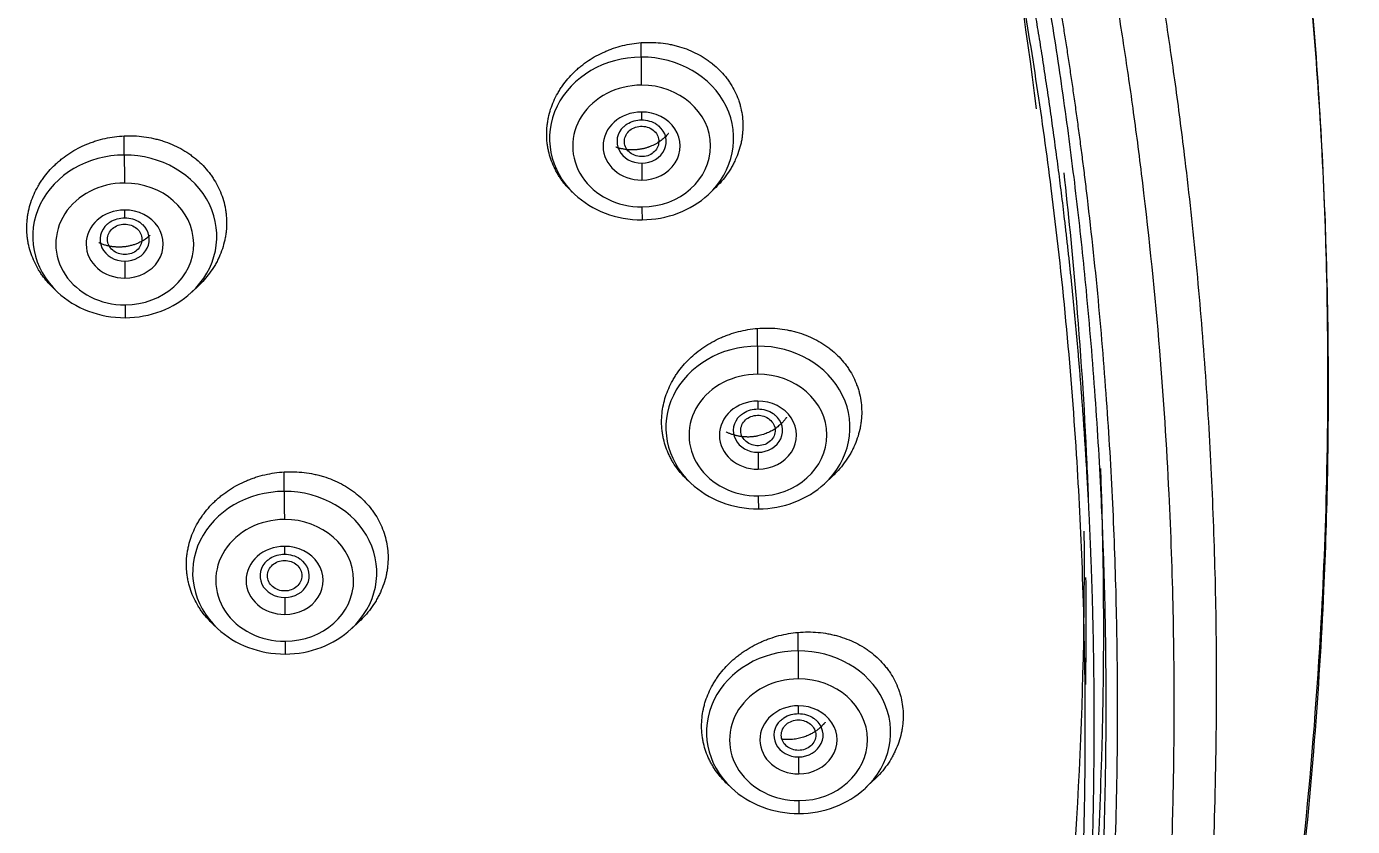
# Model space of a CAD drawing. Header units: millimetres. Extents: x 11618 to 13994, y -5897 to -2537.
# Drawn here: x 12395.49 to 12422.42, y -3985.97 to -3969.73 of the extents above; entities that cross this region are included whole.
import ezdxf

# ---------------------------------------------------------------- set-up
doc = ezdxf.new("R2010")
doc.units = ezdxf.units.MM
doc.layers.add('DIM', color=3, linetype='Continuous', lineweight=13)
doc.styles.get("Standard").update_dxf_attribs({"font": 'arial.ttf'})
doc.dimstyles.get("Standard").update_dxf_attribs({"dimtxt": 0.18, "dimasz": 0.18, "dimexe": 0.18, "dimexo": 0.0625, "dimgap": 0.09, "dimtad": 0, "dimtih": 1, "dimtoh": 1, "dimdec": 1, "dimdsep": 46, "dimtxsty": 'Standard', "dimcen": 0.09, "dimadec": 0, "dimazin": 0, "dimtfac": 1, "dimtdec": 1, "dimtofl": 0, "dimtmove": 0, "dimatfit": 3, "dimfxl": 1, "dimtolj": 1, "dimtzin": 0, "dimarcsym": 0})

# ---------------------------------------------------------------- blocks, each defined once
blk = doc.blocks.new('*D7')
at = {"layer": 'Defpoints', "color": 0, "transparency": 16777216}
for p in [(12331.318, -3489.71), (12736.437, -5533.88), (12816.946, -5533.88)]:
    blk.add_point(p, dxfattribs=at)
at = {"layer": 'DIM', "color": 0, "lineweight": -2, "transparency": 16777216}
for p, q in [((12331.381, -3489.71), (12817.126, -3489.71)), ((12816.946, -3507.71), (12816.946, -4494.996)), ((12816.946, -5515.88), (12816.946, -4528.595)), ((12736.499, -5533.88), (12817.126, -5533.88))]:
    blk.add_line(p, q, dxfattribs=at)
at = {"layer": 'DIM', "color": 0, "transparency": 16777216}
for points in [[(12813.946, -3507.71), (12819.946, -3507.71), (12816.946, -3489.71)], [(12813.946, -5515.88), (12819.946, -5515.88), (12816.946, -5533.88)]]:
    blk.add_solid(points, dxfattribs=at)
at = {"layer": 'DIM', "color": 3, "transparency": 16777216, "insert": (12816.946, -4511.795), "char_height": 18, "attachment_point": 5}
blk.add_mtext('\\A1;(2280)', dxfattribs=at)

msp = doc.modelspace()

# ---------------------------------------------------------------- linework, layer by layer
at = {"linetype": 'Continuous', "lineweight": 13}
for p, q in [((12407.975, -3970.354), (12407.975, -3970.06)), ((12397.48, -3972.342), (12397.479, -3971.953)), ((12410.337, -3976.222), (12410.336, -3975.862)), ((12400.727, -3979.171), (12400.727, -3978.775)), ((12411.161, -3982.408), (12411.16, -3982.033))]:
    msp.add_line(p, q, dxfattribs=at)
at = {"linetype": 'Continuous', "lineweight": 18}
for p, q in [((12406.578, -3973.094), (12406.621, -3973.135)), ((12409.347, -3973.135), (12409.46, -3973.028)), ((12396.045, -3975.047), (12396.126, -3975.123)), ((12398.852, -3975.123), (12398.977, -3975.006)), ((12408.912, -3978.937), (12408.983, -3979.003)), ((12411.709, -3979.003), (12411.861, -3978.861)), ((12399.278, -3981.863), (12399.373, -3981.952)), ((12402.1, -3981.952), (12402.251, -3981.81)), ((12409.723, -3985.11), (12409.807, -3985.189)), ((12412.533, -3985.189), (12412.702, -3985.03))]:
    msp.add_line(p, q, dxfattribs=at)
at = {"linetype": 'Continuous', "lineweight": 13}
for centre, major_axis, ratio, start_param, end_param in [((12407.984, -3972.005), (-1.87, 0), 0.882948, 4.717224, 7.037094), ((12407.984, -3972.005), (-1.87, 0), 0.882948, 2.377964, 4.717224), ((12407.977, -3970.688), (0.002, -0.5), 0.00227, 3.979346, 5.201076), ((12407.984, -3972.159), (1.4, 0), 0.882948, 1.575631, 4.717224), ((12407.984, -3972.159), (1.4, 0), 0.882948, 4.717224, 7.858816), ((12407.984, -3972.16), (-0.783, 0), 0.882948, 4.717224, 7.858816), ((12407.984, -3972.16), (-0.783, 0), 0.882948, 1.575631, 4.717224), ((12407.98, -3971.328), (0.001, -0.3), 0.00227, 5.201076, 6.276176), ((12397.489, -3973.993), (-1.87, 0), 0.882948, 4.717224, 7.037094), ((12397.489, -3973.993), (-1.87, 0), 0.882948, 2.377964, 4.717224), ((12397.482, -3972.677), (0.002, -0.5), 0.00227, 3.979346, 5.201076), ((12407.988, -3972.711), (-0.001, 0.3), 0.00227, 0.828524, 2.059484), ((12397.489, -3974.147), (1.4, 0), 0.882948, 1.575631, 4.717224), ((12397.489, -3974.147), (1.4, 0), 0.882948, 4.717224, 7.858816), ((12397.488, -3974.149), (-0.783, 0), 0.882948, 4.717224, 7.858816), ((12397.488, -3974.149), (-0.783, 0), 0.882948, 1.575631, 4.717224), ((12397.485, -3973.317), (0.001, -0.3), 0.00227, 5.201076, 6.276176), ((12407.991, -3973.16), (-0.002, 0.5), 0.00227, 2.059484, 3.281214), ((12397.492, -3974.699), (-0.001, 0.3), 0.00227, 0.828524, 2.059484), ((12397.496, -3975.149), (-0.002, 0.5), 0.00227, 2.059484, 3.281214), ((12410.346, -3977.873), (-1.87, 0), 0.882948, 4.717224, 7.037094), ((12410.346, -3977.873), (-1.87, 0), 0.882948, 2.377964, 4.717224), ((12410.339, -3976.557), (0.002, -0.5), 0.00227, 3.979346, 5.201076), ((12410.346, -3978.028), (1.4, 0), 0.882948, 1.575631, 4.717224), ((12410.346, -3978.028), (1.4, 0), 0.882948, 4.717224, 7.858816), ((12410.346, -3978.029), (-0.783, 0), 0.882948, 4.717224, 7.858816), ((12410.346, -3978.029), (-0.783, 0), 0.882948, 1.575631, 4.717224), ((12410.342, -3977.197), (0.001, -0.3), 0.00227, 5.201076, 6.276176), ((12410.349, -3978.58), (-0.001, 0.3), 0.00227, 0.828524, 2.059484), ((12400.737, -3980.822), (-1.87, 0), 0.882948, 4.717224, 7.037094), ((12400.737, -3980.822), (-1.87, 0), 0.882948, 2.377964, 4.717224), ((12400.73, -3979.506), (0.002, -0.5), 0.00227, 3.979346, 5.201076), ((12410.353, -3979.029), (-0.002, 0.5), 0.00227, 2.059484, 3.281214), ((12400.737, -3980.977), (1.4, 0), 0.882948, 1.575631, 4.717224), ((12400.737, -3980.977), (1.4, 0), 0.882948, 4.717224, 7.858816), ((12400.736, -3980.978), (-0.783, 0), 0.882948, 4.717224, 7.858816), ((12400.736, -3980.978), (-0.783, 0), 0.882948, 1.575631, 4.717224), ((12400.732, -3980.146), (0.001, -0.3), 0.00227, 5.201076, 6.276176), ((12400.74, -3981.529), (-0.001, 0.3), 0.00227, 0.828524, 2.059484), ((12400.743, -3981.978), (-0.002, 0.5), 0.00227, 2.059484, 3.281214), ((12411.17, -3984.059), (-1.87, 0), 0.882948, 4.717224, 7.037094), ((12411.17, -3984.059), (-1.87, 0), 0.882948, 2.377964, 4.717224), ((12411.163, -3982.742), (0.002, -0.5), 0.00227, 3.979346, 5.201076), ((12411.17, -3984.213), (1.4, 0), 0.882948, 1.575631, 4.717224), ((12411.17, -3984.213), (1.4, 0), 0.882948, 4.717224, 7.858816), ((12411.169, -3984.215), (-0.783, 0), 0.882948, 4.717224, 7.858816), ((12411.169, -3984.215), (-0.783, 0), 0.882948, 1.575631, 4.717224), ((12411.165, -3983.383), (0.001, -0.3), 0.00227, 5.201076, 6.276176), ((12411.173, -3984.765), (-0.001, 0.3), 0.00227, 0.828524, 2.059484), ((12411.177, -3985.215), (-0.002, 0.5), 0.00227, 2.059484, 3.281214)]:
    msp.add_ellipse(centre, major_axis=major_axis, ratio=ratio, start_param=start_param, end_param=end_param, dxfattribs=at)
at = {"linetype": 'Continuous', "lineweight": 18}
for centre, major_axis, start_param, end_param in [((12407.984, -3972.066), (-0.5, 0), 1.575631, 3.936194), ((12407.984, -3972.066), (-0.5, 0), 5.53772, 7.858816), ((12407.984, -3972.005), (-1.87, 0), 0.753908, 1.575631), ((12407.984, -3972.005), (-1.87, 0), 1.575631, 2.377964), ((12397.488, -3974.055), (0.5, 0), 2.349395, 4.717224), ((12397.488, -3974.055), (0.5, 0), 4.717224, 7.03081), ((12397.489, -3973.993), (-1.87, 0), 0.753908, 1.575631), ((12397.489, -3973.993), (-1.87, 0), 1.575631, 2.377964), ((12410.346, -3977.935), (-0.5, 0), 5.53772, 7.858816), ((12410.346, -3977.935), (-0.5, 0), 1.575631, 3.936194), ((12410.346, -3977.873), (-1.87, 0), 0.753908, 1.575631), ((12410.346, -3977.873), (-1.87, 0), 1.575631, 2.377964), ((12400.736, -3980.884), (0.5, 0), 2.349395, 4.717224), ((12400.736, -3980.884), (0.5, 0), 4.717224, 7.03081), ((12400.737, -3980.822), (-1.87, 0), 0.753908, 1.575631), ((12400.737, -3980.822), (-1.87, 0), 1.575631, 2.377964), ((12411.169, -3984.121), (-0.5, 0), 5.53772, 7.858816), ((12411.169, -3984.121), (-0.5, 0), 1.575631, 3.936194), ((12411.17, -3984.059), (-1.87, 0), 0.753908, 1.575631), ((12411.17, -3984.059), (-1.87, 0), 1.575631, 2.377964)]:
    msp.add_ellipse(centre, major_axis=major_axis, ratio=0.882948, start_param=start_param, end_param=end_param, dxfattribs=at)
for points, knots in [([(12419.807, -3996.368), (12420.157, -3994.764), (12420.812, -3991.332), (12421.453, -3986.476), (12421.786, -3982.207), (12421.928, -3978.465), (12421.925, -3974.363), (12421.65, -3969.077), (12420.866, -3962.466), (12419.897, -3957.668), (12419.25, -3955.062)], [0, 0, 0, 0, 0.117716, 0.25099, 0.352131, 0.426129, 0.520809, 0.647882, 0.807678, 1, 1, 1, 1]), ([(12419.345, -3998.622), (12419.352, -3998.591), (12419.368, -3998.527), (12419.392, -3998.427), (12419.418, -3998.32), (12419.445, -3998.205), (12419.474, -3998.083), (12419.507, -3997.944), (12419.543, -3997.79), (12419.582, -3997.623), (12419.62, -3997.456), (12419.65, -3997.327), (12419.679, -3997.198), (12419.715, -3997.037), (12419.775, -3996.77), (12419.856, -3996.398), (12419.967, -3995.883), (12420.109, -3995.196), (12420.286, -3994.304), (12420.55, -3992.896), (12420.912, -3990.74), (12421.327, -3987.723), (12421.653, -3984.438), (12421.842, -3981.401), (12421.918, -3979.005), (12421.948, -3975.754), (12421.814, -3971.55), (12421.396, -3967.031), (12420.911, -3963.497), (12420.544, -3961.315), (12420.207, -3959.541), (12419.978, -3958.433), (12419.772, -3957.49), (12419.65, -3956.95), (12419.555, -3956.542), (12419.494, -3956.281), (12419.438, -3956.046), (12419.388, -3955.839), (12419.343, -3955.657), (12419.316, -3955.546), (12419.303, -3955.494)], [0, 0, 0, 0, 0.002171, 0.004516, 0.007035, 0.009729, 0.012596, 0.015638, 0.019552, 0.023466, 0.027381, 0.031295, 0.032613, 0.036399, 0.042653, 0.051373, 0.062561, 0.078737, 0.099561, 0.125031, 0.177164, 0.249871, 0.334641, 0.404573, 0.459667, 0.499922, 0.628918, 0.749709, 0.812986, 0.874861, 0.902264, 0.937412, 0.952781, 0.968698, 0.975467, 0.981616, 0.987143, 0.992049, 0.996335, 1, 1, 1, 1]), ([(12417.356, -3980.212), (12417.345, -3979.93), (12417.304, -3978.943), (12417.203, -3977.232), (12417.059, -3975.516), (12416.928, -3974.214), (12416.831, -3973.339), (12416.723, -3972.456), (12416.606, -3971.565), (12416.478, -3970.667), (12416.34, -3969.759), (12416.225, -3969.054), (12416.139, -3968.552), (12416.088, -3968.256), (12416.035, -3967.961), (12415.982, -3967.666), (12415.927, -3967.37), (12415.872, -3967.075), (12415.815, -3966.78), (12415.758, -3966.485), (12415.699, -3966.19), (12415.64, -3965.896), (12415.579, -3965.601), (12415.518, -3965.307), (12415.455, -3965.012), (12415.391, -3964.718), (12415.327, -3964.423), (12415.261, -3964.129), (12415.194, -3963.835), (12415.127, -3963.541), (12415.058, -3963.247), (12414.988, -3962.953), (12414.941, -3962.757), (12414.917, -3962.66)], [0, 0, 0, 0, 0.047726, 0.167597, 0.290251, 0.339411, 0.389064, 0.439208, 0.489861, 0.541029, 0.592717, 0.644928, 0.661811, 0.678696, 0.695582, 0.712471, 0.729361, 0.746253, 0.763148, 0.780045, 0.796945, 0.813847, 0.830752, 0.847661, 0.864573, 0.881488, 0.898406, 0.915328, 0.932254, 0.949184, 0.966119, 0.983057, 1, 1, 1, 1]), ([(12406.577, -3973.093), (12406.507, -3973.027), (12406.443, -3972.957), (12406.368, -3972.859), (12406.352, -3972.835), (12406.319, -3972.787), (12406.303, -3972.763), (12406.258, -3972.688), (12406.231, -3972.637), (12406.158, -3972.482), (12406.121, -3972.374), (12406.089, -3972.235), (12406.084, -3972.206), (12406.074, -3972.15), (12406.07, -3972.121), (12406.06, -3972.036), (12406.054, -3971.922), (12406.059, -3971.808), (12406.068, -3971.723), (12406.072, -3971.694), (12406.081, -3971.637), (12406.086, -3971.608), (12406.116, -3971.466), (12406.152, -3971.355), (12406.223, -3971.194), (12406.25, -3971.141), (12406.294, -3971.063), (12406.309, -3971.037), (12406.342, -3970.986), (12406.358, -3970.961), (12406.445, -3970.837), (12406.524, -3970.745), (12406.634, -3970.638), (12406.657, -3970.617), (12406.704, -3970.576), (12406.728, -3970.556), (12406.801, -3970.497), (12406.851, -3970.46), (12407.007, -3970.355), (12407.118, -3970.295), (12407.263, -3970.231), (12407.293, -3970.219), (12407.353, -3970.195), (12407.383, -3970.184), (12407.474, -3970.153), (12407.535, -3970.135), (12407.72, -3970.089), (12407.846, -3970.069), (12407.975, -3970.06)], [0, 0, 0, 0, 0.068941, 0.068941, 0.090101, 0.090101, 0.111262, 0.111262, 0.153582, 0.153582, 0.238224, 0.238224, 0.259385, 0.259385, 0.280545, 0.280545, 0.322866, 0.365187, 0.365187, 0.386347, 0.386347, 0.407508, 0.407508, 0.492149, 0.492149, 0.53447, 0.53447, 0.555631, 0.555631, 0.576791, 0.576791, 0.661433, 0.661433, 0.682593, 0.682593, 0.703754, 0.703754, 0.746075, 0.746075, 0.830716, 0.830716, 0.851877, 0.851877, 0.873037, 0.873037, 0.915358, 0.915358, 1, 1, 1, 1]), ([(12407.975, -3970.06), (12408.042, -3970.055), (12408.108, -3970.053), (12408.24, -3970.055), (12408.371, -3970.063), (12408.5, -3970.082), (12408.596, -3970.101), (12408.643, -3970.112), (12408.691, -3970.124), (12408.723, -3970.133), (12408.738, -3970.137), (12408.879, -3970.179), (12408.998, -3970.227), (12409.166, -3970.314), (12409.22, -3970.346), (12409.3, -3970.398), (12409.326, -3970.416), (12409.376, -3970.453), (12409.401, -3970.472), (12409.521, -3970.569), (12409.607, -3970.655), (12409.703, -3970.773), (12409.721, -3970.797), (12409.748, -3970.834), (12409.757, -3970.847), (12409.774, -3970.872), (12409.815, -3970.935), (12409.881, -3971.052), (12409.928, -3971.161), (12409.958, -3971.245), (12409.967, -3971.273), (12409.984, -3971.33), (12409.992, -3971.359), (12410.012, -3971.446), (12410.033, -3971.563), (12410.044, -3971.74), (12410.038, -3971.859), (12410.028, -3971.949), (12410.024, -3971.979), (12410.015, -3972.038), (12410.009, -3972.068), (12409.976, -3972.215), (12409.938, -3972.33), (12409.873, -3972.47), (12409.86, -3972.498), (12409.838, -3972.539), (12409.83, -3972.553), (12409.815, -3972.58), (12409.776, -3972.648), (12409.698, -3972.766), (12409.618, -3972.863), (12409.539, -3972.951), (12409.501, -3972.99), (12409.46, -3973.028)], [0, 0, 0, 0, 0.041916, 0.041916, 0.083831, 0.125747, 0.125747, 0.146704, 0.157183, 0.157183, 0.167662, 0.167662, 0.251493, 0.251493, 0.293409, 0.293409, 0.314367, 0.314367, 0.335324, 0.335324, 0.419155, 0.419155, 0.440113, 0.440113, 0.450592, 0.450592, 0.461071, 0.502986, 0.544902, 0.544902, 0.56586, 0.56586, 0.586818, 0.586818, 0.628733, 0.670649, 0.712564, 0.712564, 0.733522, 0.733522, 0.75448, 0.75448, 0.838311, 0.838311, 0.859269, 0.859269, 0.869747, 0.869747, 0.880226, 0.922142, 0.964057, 0.964057, 1, 1, 1, 1]), ([(12407.622, -3971.771), (12407.641, -3971.748), (12407.698, -3971.697), (12407.827, -3971.643), (12407.929, -3971.629), (12407.981, -3971.628)], [0, 0, 0, 0, 0.24821, 0.643629, 1, 1, 1, 1]), ([(12407.981, -3971.628), (12408.039, -3971.629), (12408.147, -3971.644), (12408.272, -3971.697), (12408.319, -3971.743), (12408.331, -3971.757)], [0, 0, 0, 0, 0.410705, 0.836907, 1, 1, 1, 1]), ([(12396.044, -3975.046), (12395.969, -3974.976), (12395.901, -3974.9), (12395.822, -3974.796), (12395.804, -3974.771), (12395.771, -3974.721), (12395.754, -3974.696), (12395.708, -3974.618), (12395.68, -3974.566), (12395.605, -3974.405), (12395.566, -3974.293), (12395.534, -3974.149), (12395.528, -3974.12), (12395.518, -3974.062), (12395.514, -3974.032), (12395.504, -3973.945), (12395.497, -3973.828), (12395.503, -3973.71), (12395.512, -3973.622), (12395.516, -3973.593), (12395.525, -3973.534), (12395.531, -3973.505), (12395.562, -3973.358), (12395.599, -3973.245), (12395.672, -3973.08), (12395.699, -3973.026), (12395.745, -3972.946), (12395.761, -3972.92), (12395.795, -3972.868), (12395.812, -3972.842), (12395.901, -3972.717), (12395.983, -3972.624), (12396.097, -3972.516), (12396.121, -3972.494), (12396.169, -3972.453), (12396.193, -3972.433), (12396.269, -3972.373), (12396.321, -3972.336), (12396.482, -3972.233), (12396.596, -3972.173), (12396.747, -3972.11), (12396.778, -3972.098), (12396.839, -3972.076), (12396.87, -3972.065), (12396.964, -3972.036), (12397.026, -3972.019), (12397.217, -3971.976), (12397.347, -3971.959), (12397.479, -3971.953)], [0, 0, 0, 0, 0.070907, 0.070907, 0.092022, 0.092022, 0.113138, 0.113138, 0.15537, 0.15537, 0.239833, 0.239833, 0.260948, 0.260948, 0.282064, 0.282064, 0.324296, 0.366527, 0.366527, 0.387643, 0.387643, 0.408759, 0.408759, 0.493222, 0.493222, 0.535453, 0.535453, 0.556569, 0.556569, 0.577685, 0.577685, 0.662148, 0.662148, 0.683264, 0.683264, 0.704379, 0.704379, 0.746611, 0.746611, 0.831074, 0.831074, 0.85219, 0.85219, 0.873305, 0.873305, 0.915537, 0.915537, 1, 1, 1, 1]), ([(12397.479, -3971.953), (12397.547, -3971.95), (12397.614, -3971.95), (12397.747, -3971.955), (12397.88, -3971.967), (12398.01, -3971.99), (12398.106, -3972.012), (12398.155, -3972.024), (12398.202, -3972.038), (12398.234, -3972.047), (12398.25, -3972.052), (12398.392, -3972.098), (12398.512, -3972.15), (12398.681, -3972.243), (12398.735, -3972.277), (12398.815, -3972.331), (12398.841, -3972.35), (12398.892, -3972.388), (12398.917, -3972.408), (12399.037, -3972.51), (12399.124, -3972.6), (12399.219, -3972.721), (12399.238, -3972.746), (12399.273, -3972.797), (12399.29, -3972.823), (12399.339, -3972.901), (12399.398, -3973.008), (12399.468, -3973.175), (12399.502, -3973.291), (12399.522, -3973.38), (12399.528, -3973.409), (12399.539, -3973.469), (12399.543, -3973.499), (12399.554, -3973.588), (12399.561, -3973.708), (12399.555, -3973.828), (12399.545, -3973.919), (12399.541, -3973.949), (12399.532, -3974.009), (12399.526, -3974.039), (12399.493, -3974.188), (12399.455, -3974.304), (12399.391, -3974.445), (12399.377, -3974.472), (12399.348, -3974.528), (12399.333, -3974.556), (12399.285, -3974.637), (12399.25, -3974.689), (12399.143, -3974.835), (12399.064, -3974.923), (12398.977, -3975.006)], [0, 0, 0, 0, 0.041911, 0.041911, 0.083822, 0.125733, 0.125733, 0.146689, 0.157167, 0.157167, 0.167645, 0.167645, 0.251467, 0.251467, 0.293378, 0.293378, 0.314334, 0.314334, 0.335289, 0.335289, 0.419111, 0.419111, 0.440067, 0.440067, 0.461023, 0.461023, 0.502934, 0.544845, 0.586756, 0.586756, 0.607712, 0.607712, 0.628667, 0.628667, 0.670578, 0.712489, 0.712489, 0.733445, 0.733445, 0.754401, 0.754401, 0.838223, 0.838223, 0.859178, 0.859178, 0.880134, 0.880134, 0.922045, 0.922045, 1, 1, 1, 1]), ([(12408.528, -3971.904), (12408.526, -3971.906), (12408.505, -3971.932), (12408.458, -3971.981), (12408.381, -3972.047), (12408.289, -3972.108), (12408.212, -3972.146), (12408.159, -3972.168), (12408.133, -3972.178), (12408.108, -3972.187), (12408.082, -3972.195), (12408.056, -3972.203), (12408.029, -3972.209), (12408.002, -3972.216), (12407.974, -3972.221), (12407.946, -3972.226), (12407.918, -3972.23), (12407.889, -3972.233), (12407.859, -3972.235), (12407.83, -3972.237), (12407.8, -3972.238), (12407.77, -3972.237), (12407.739, -3972.236), (12407.709, -3972.234), (12407.678, -3972.231), (12407.648, -3972.227), (12407.617, -3972.222), (12407.587, -3972.216), (12407.557, -3972.21), (12407.527, -3972.202), (12407.497, -3972.193), (12407.474, -3972.185), (12407.461, -3972.18), (12407.457, -3972.179)], [0, 0, 0, 0, 0.007724, 0.090688, 0.179052, 0.273394, 0.374639, 0.397225, 0.419898, 0.442671, 0.46556, 0.488581, 0.511751, 0.535089, 0.558616, 0.582354, 0.606326, 0.630556, 0.655059, 0.67982, 0.704818, 0.730035, 0.755449, 0.78104, 0.80679, 0.832678, 0.858685, 0.884796, 0.910994, 0.937264, 0.963594, 0.98997, 1, 1, 1, 1]), ([(12417.058, -3979.308), (12417.05, -3979.075), (12416.992, -3977.675), (12416.848, -3975.472), (12416.652, -3973.506), (12416.561, -3972.703)], [0, 0, 0, 0, 0.105865, 0.634475, 1, 1, 1, 1]), ([(12397.141, -3973.746), (12397.156, -3973.729), (12397.208, -3973.681), (12397.332, -3973.631), (12397.434, -3973.617), (12397.486, -3973.617)], [0, 0, 0, 0, 0.206446, 0.623832, 1, 1, 1, 1]), ([(12397.486, -3973.617), (12397.544, -3973.617), (12397.652, -3973.632), (12397.782, -3973.689), (12397.834, -3973.739), (12397.85, -3973.758)], [0, 0, 0, 0, 0.388964, 0.792604, 1, 1, 1, 1]), ([(12398.004, -3973.977), (12397.982, -3973.996), (12397.932, -3974.037), (12397.846, -3974.091), (12397.77, -3974.127), (12397.713, -3974.149), (12397.679, -3974.162), (12397.644, -3974.172), (12397.609, -3974.182), (12397.573, -3974.19), (12397.537, -3974.197), (12397.501, -3974.203), (12397.465, -3974.207), (12397.428, -3974.21), (12397.391, -3974.211), (12397.354, -3974.211), (12397.317, -3974.21), (12397.28, -3974.207), (12397.243, -3974.203), (12397.207, -3974.198), (12397.17, -3974.191), (12397.135, -3974.183), (12397.1, -3974.174), (12397.065, -3974.164), (12397.032, -3974.152), (12396.999, -3974.14), (12396.975, -3974.129), (12396.963, -3974.124), (12396.961, -3974.123)], [0, 0, 0, 0, 0.0816, 0.179775, 0.277087, 0.310055, 0.342848, 0.375496, 0.408034, 0.440498, 0.472926, 0.505361, 0.537844, 0.57042, 0.603134, 0.63599, 0.668941, 0.701936, 0.734929, 0.767874, 0.80073, 0.833459, 0.866027, 0.898405, 0.930569, 0.962498, 0.994169, 1, 1, 1, 1]), ([(12408.912, -3978.936), (12408.843, -3978.872), (12408.781, -3978.803), (12408.689, -3978.683), (12408.655, -3978.635), (12408.609, -3978.56), (12408.595, -3978.534), (12408.567, -3978.483), (12408.554, -3978.457), (12408.492, -3978.327), (12408.455, -3978.218), (12408.423, -3978.078), (12408.417, -3978.049), (12408.407, -3977.992), (12408.403, -3977.963), (12408.394, -3977.877), (12408.39, -3977.82), (12408.389, -3977.647), (12408.401, -3977.532), (12408.438, -3977.358), (12408.453, -3977.301), (12408.489, -3977.189), (12408.531, -3977.078), (12408.585, -3976.971), (12408.63, -3976.891), (12408.646, -3976.865), (12408.678, -3976.813), (12408.695, -3976.788), (12408.784, -3976.662), (12408.864, -3976.568), (12408.998, -3976.437), (12409.045, -3976.395), (12409.144, -3976.315), (12409.196, -3976.277), (12409.354, -3976.17), (12409.466, -3976.108), (12409.614, -3976.042), (12409.644, -3976.029), (12409.705, -3976.005), (12409.735, -3975.994), (12409.827, -3975.962), (12409.89, -3975.943), (12410.078, -3975.895), (12410.206, -3975.873), (12410.336, -3975.862)], [0, 0, 0, 0, 0.067026, 0.067026, 0.109434, 0.109434, 0.130638, 0.130638, 0.151841, 0.151841, 0.236657, 0.236657, 0.257861, 0.257861, 0.279065, 0.279065, 0.321473, 0.321473, 0.406289, 0.406289, 0.448697, 0.448697, 0.491105, 0.533513, 0.533513, 0.554717, 0.554717, 0.575921, 0.575921, 0.660737, 0.660737, 0.703145, 0.703145, 0.745552, 0.745552, 0.830368, 0.830368, 0.851572, 0.851572, 0.872776, 0.872776, 0.915184, 0.915184, 1, 1, 1, 1]), ([(12410.336, -3975.862), (12410.405, -3975.856), (12410.473, -3975.853), (12410.607, -3975.854), (12410.741, -3975.861), (12410.873, -3975.879), (12410.971, -3975.897), (12411.004, -3975.904), (12411.069, -3975.919), (12411.101, -3975.928), (12411.197, -3975.955), (12411.322, -3975.997), (12411.499, -3976.076), (12411.611, -3976.14), (12411.692, -3976.192), (12411.719, -3976.21), (12411.771, -3976.247), (12411.796, -3976.266), (12411.87, -3976.324), (12411.963, -3976.407), (12412.047, -3976.498), (12412.105, -3976.57), (12412.124, -3976.594), (12412.161, -3976.644), (12412.178, -3976.669), (12412.228, -3976.746), (12412.288, -3976.852), (12412.336, -3976.962), (12412.367, -3977.047), (12412.381, -3977.09), (12412.394, -3977.134), (12412.402, -3977.163), (12412.406, -3977.178), (12412.423, -3977.251), (12412.445, -3977.37), (12412.456, -3977.55), (12412.45, -3977.671), (12412.44, -3977.763), (12412.436, -3977.793), (12412.426, -3977.854), (12412.42, -3977.884), (12412.4, -3977.974), (12412.367, -3978.093), (12412.321, -3978.208), (12412.281, -3978.294), (12412.267, -3978.323), (12412.237, -3978.379), (12412.222, -3978.407), (12412.172, -3978.489), (12412.102, -3978.596), (12412.02, -3978.695), (12411.954, -3978.768), (12411.92, -3978.803), (12411.885, -3978.838), (12411.869, -3978.853), (12411.865, -3978.857), (12411.861, -3978.861)], [0, 0, 0, 0, 0.041957, 0.041957, 0.083914, 0.125871, 0.125871, 0.146849, 0.146849, 0.167827, 0.167827, 0.209784, 0.251741, 0.293698, 0.293698, 0.314677, 0.314677, 0.335655, 0.335655, 0.377612, 0.419569, 0.419569, 0.440547, 0.440547, 0.461526, 0.461526, 0.503482, 0.545439, 0.545439, 0.566418, 0.576907, 0.576907, 0.587396, 0.587396, 0.629353, 0.67131, 0.713267, 0.713267, 0.734245, 0.734245, 0.755224, 0.755224, 0.797181, 0.839137, 0.839137, 0.860116, 0.860116, 0.881094, 0.881094, 0.923051, 0.965008, 0.965008, 0.985986, 0.996476, 0.996476, 1, 1, 1, 1]), ([(12410.927, -3977.665), (12410.924, -3977.668), (12410.919, -3977.676), (12410.909, -3977.689), (12410.889, -3977.717), (12410.854, -3977.76), (12410.798, -3977.816), (12410.731, -3977.873), (12410.652, -3977.928), (12410.56, -3977.976), (12410.455, -3978.017), (12410.371, -3978.04), (12410.314, -3978.051), (12410.287, -3978.055), (12410.26, -3978.059), (12410.233, -3978.062), (12410.205, -3978.064), (12410.178, -3978.066), (12410.15, -3978.067), (12410.121, -3978.066), (12410.093, -3978.066), (12410.065, -3978.064), (12410.036, -3978.061), (12410.007, -3978.058), (12409.978, -3978.053), (12409.949, -3978.048), (12409.919, -3978.042), (12409.89, -3978.035), (12409.861, -3978.027), (12409.832, -3978.018), (12409.804, -3978.008), (12409.776, -3977.998), (12409.748, -3977.986), (12409.723, -3977.975), (12409.707, -3977.967), (12409.701, -3977.964)], [0, 0, 0, 0, 0.009911, 0.023154, 0.036421, 0.089602, 0.149215, 0.214758, 0.285397, 0.360634, 0.440961, 0.527165, 0.546396, 0.565701, 0.585091, 0.60458, 0.62418, 0.643908, 0.663779, 0.683811, 0.704023, 0.724433, 0.745065, 0.765927, 0.78701, 0.808294, 0.829765, 0.851403, 0.873193, 0.895117, 0.917159, 0.939304, 0.961536, 0.983841, 1, 1, 1, 1]), ([(12409.984, -3977.639), (12410.003, -3977.617), (12410.06, -3977.565), (12410.189, -3977.511), (12410.291, -3977.498), (12410.343, -3977.497)], [0, 0, 0, 0, 0.24821, 0.643629, 1, 1, 1, 1]), ([(12410.343, -3977.497), (12410.401, -3977.498), (12410.509, -3977.513), (12410.633, -3977.566), (12410.681, -3977.612), (12410.693, -3977.626)], [0, 0, 0, 0, 0.410705, 0.836907, 1, 1, 1, 1]), ([(12417.3, -3978.706), (12417.308, -3978.918), (12417.315, -3979.131), (12417.347, -3980.215), (12417.36, -3981.088), (12417.36, -3982.396), (12417.357, -3982.832), (12417.344, -3983.705), (12417.314, -3985.013), (12417.256, -3986.32), (12417.177, -3987.626), (12417.148, -3988.062), (12417.083, -3988.932), (12416.975, -3990.237), (12416.838, -3991.54), (12416.682, -3992.841), (12416.626, -3993.274), (12416.509, -3994.14), (12416.323, -3995.437), (12416.109, -3996.731), (12415.641, -3999.312), (12415.278, -4001.026), (12414.863, -4002.733)], [0, 0, 0, 0, 0.026369, 0.026369, 0.13455, 0.13455, 0.188641, 0.188641, 0.242732, 0.350913, 0.350913, 0.405003, 0.405003, 0.459094, 0.567275, 0.567275, 0.621366, 0.621366, 0.675456, 0.783638, 0.783638, 1, 1, 1, 1]), ([(12399.277, -3981.862), (12399.206, -3981.795), (12399.141, -3981.723), (12399.064, -3981.623), (12399.047, -3981.599), (12399.013, -3981.55), (12398.997, -3981.525), (12398.95, -3981.448), (12398.922, -3981.396), (12398.846, -3981.236), (12398.808, -3981.126), (12398.775, -3980.983), (12398.769, -3980.954), (12398.759, -3980.896), (12398.755, -3980.867), (12398.745, -3980.779), (12398.738, -3980.663), (12398.744, -3980.546), (12398.753, -3980.458), (12398.757, -3980.429), (12398.766, -3980.371), (12398.772, -3980.341), (12398.803, -3980.195), (12398.84, -3980.082), (12398.913, -3979.917), (12398.941, -3979.863), (12398.979, -3979.797), (12398.987, -3979.784), (12399.003, -3979.757), (12399.011, -3979.744), (12399.036, -3979.705), (12399.053, -3979.68), (12399.143, -3979.554), (12399.225, -3979.46), (12399.339, -3979.351), (12399.363, -3979.33), (12399.411, -3979.288), (12399.436, -3979.268), (12399.512, -3979.208), (12399.564, -3979.171), (12399.726, -3979.066), (12399.84, -3979.005), (12399.991, -3978.941), (12400.022, -3978.929), (12400.084, -3978.906), (12400.115, -3978.895), (12400.209, -3978.864), (12400.272, -3978.847), (12400.464, -3978.802), (12400.594, -3978.783), (12400.727, -3978.775)], [0, 0, 0, 0, 0.067974, 0.067974, 0.089157, 0.089157, 0.110339, 0.110339, 0.152704, 0.152704, 0.237434, 0.237434, 0.258616, 0.258616, 0.279798, 0.279798, 0.322163, 0.364528, 0.364528, 0.38571, 0.38571, 0.406893, 0.406893, 0.491622, 0.491622, 0.533987, 0.533987, 0.544578, 0.544578, 0.55517, 0.55517, 0.576352, 0.576352, 0.661082, 0.661082, 0.682264, 0.682264, 0.703446, 0.703446, 0.745811, 0.745811, 0.830541, 0.830541, 0.851723, 0.851723, 0.872906, 0.872906, 0.91527, 0.91527, 1, 1, 1, 1]), ([(12400.727, -3978.775), (12400.795, -3978.771), (12400.863, -3978.77), (12400.998, -3978.774), (12401.132, -3978.784), (12401.264, -3978.805), (12401.362, -3978.826), (12401.411, -3978.838), (12401.459, -3978.851), (12401.492, -3978.86), (12401.508, -3978.865), (12401.588, -3978.889), (12401.712, -3978.934), (12401.889, -3979.017), (12402, -3979.083), (12402.081, -3979.137), (12402.107, -3979.156), (12402.159, -3979.194), (12402.184, -3979.213), (12402.306, -3979.314), (12402.394, -3979.403), (12402.491, -3979.524), (12402.51, -3979.548), (12402.537, -3979.586), (12402.546, -3979.599), (12402.563, -3979.625), (12402.606, -3979.689), (12402.673, -3979.809), (12402.744, -3979.976), (12402.778, -3980.092), (12402.807, -3980.211), (12402.817, -3980.27), (12402.831, -3980.39), (12402.839, -3980.51), (12402.833, -3980.63), (12402.825, -3980.706), (12402.823, -3980.721), (12402.819, -3980.752), (12402.817, -3980.767), (12402.809, -3980.812), (12402.804, -3980.842), (12402.771, -3980.992), (12402.731, -3981.108), (12402.666, -3981.25), (12402.652, -3981.278), (12402.623, -3981.334), (12402.607, -3981.362), (12402.558, -3981.444), (12402.488, -3981.549), (12402.373, -3981.689), (12402.29, -3981.773), (12402.251, -3981.81)], [0, 0, 0, 0, 0.041984, 0.041984, 0.083968, 0.125953, 0.125953, 0.146945, 0.157441, 0.157441, 0.167937, 0.167937, 0.209921, 0.251905, 0.293889, 0.293889, 0.314881, 0.314881, 0.335873, 0.335873, 0.419842, 0.419842, 0.440834, 0.440834, 0.45133, 0.45133, 0.461826, 0.50381, 0.545794, 0.587778, 0.587778, 0.629763, 0.629763, 0.671747, 0.713731, 0.713731, 0.724227, 0.724227, 0.734723, 0.734723, 0.755715, 0.755715, 0.839684, 0.839684, 0.860676, 0.860676, 0.881668, 0.881668, 0.923652, 0.965636, 1, 1, 1, 1]), ([(12416.965, -3979.978), (12416.967, -3980.183), (12416.968, -3980.388), (12416.971, -3987.562), (12416.135, -3994.513), (12414.479, -4001.325)], [0, 0, 0, 0, 0.028625, 0.028625, 1, 1, 1, 1]), ([(12400.388, -3980.576), (12400.403, -3980.558), (12400.455, -3980.511), (12400.579, -3980.461), (12400.681, -3980.447), (12400.733, -3980.446)], [0, 0, 0, 0, 0.206446, 0.623832, 1, 1, 1, 1]), ([(12400.733, -3980.446), (12400.791, -3980.447), (12400.899, -3980.462), (12401.029, -3980.519), (12401.081, -3980.569), (12401.097, -3980.588)], [0, 0, 0, 0, 0.388964, 0.792604, 1, 1, 1, 1]), ([(12417.108, -3980.641), (12417.109, -3980.674), (12417.114, -3980.816), (12417.123, -3981.066), (12417.133, -3981.392), (12417.141, -3981.72), (12417.149, -3982.051), (12417.155, -3982.384), (12417.16, -3982.719), (12417.164, -3983.057), (12417.168, -3983.496), (12417.169, -3984.033), (12417.165, -3984.665), (12417.157, -3985.289), (12417.145, -3985.905), (12417.129, -3986.512), (12417.109, -3987.111), (12417.085, -3987.703), (12417.057, -3988.286), (12417.026, -3988.861), (12416.992, -3989.428), (12416.954, -3989.987), (12416.914, -3990.538), (12416.871, -3991.08), (12416.825, -3991.615), (12416.776, -3992.142), (12416.725, -3992.66), (12416.672, -3993.171), (12416.617, -3993.674), (12416.559, -3994.168), (12416.5, -3994.655), (12416.439, -3995.134), (12416.376, -3995.605), (12416.312, -3996.067), (12416.247, -3996.522), (12416.18, -3996.969), (12416.112, -3997.408), (12416.044, -3997.839), (12415.974, -3998.263), (12415.904, -3998.678), (12415.833, -3999.085), (12415.761, -3999.485), (12415.689, -3999.876), (12415.616, -4000.26), (12415.544, -4000.635), (12415.471, -4001.003), (12415.398, -4001.362), (12415.326, -4001.713), (12415.253, -4002.057), (12415.181, -4002.392), (12415.109, -4002.72), (12415.038, -4003.039), (12414.968, -4003.351), (12414.898, -4003.654), (12414.829, -4003.95), (12414.783, -4004.144), (12414.76, -4004.24)], [0, 0, 0, 0, 0.004234, 0.01786, 0.031579, 0.045394, 0.059303, 0.073308, 0.087408, 0.101603, 0.115894, 0.142827, 0.169417, 0.195667, 0.221577, 0.247149, 0.272384, 0.297283, 0.321848, 0.34608, 0.369979, 0.393547, 0.416784, 0.439691, 0.46227, 0.484519, 0.506441, 0.528036, 0.549303, 0.570245, 0.59086, 0.61115, 0.631114, 0.650754, 0.670069, 0.689059, 0.707724, 0.726065, 0.744082, 0.761775, 0.779144, 0.796184, 0.812892, 0.829269, 0.845315, 0.86103, 0.876414, 0.891467, 0.90619, 0.920582, 0.934643, 0.948375, 0.961776, 0.974847, 0.987589, 1, 1, 1, 1]), ([(12414.585, -4004.304), (12414.595, -4004.259), (12414.617, -4004.167), (12414.651, -4004.027), (12414.685, -4003.88), (12414.72, -4003.728), (12414.758, -4003.567), (12414.802, -4003.375), (12414.857, -4003.131), (12414.92, -4002.847), (12414.99, -4002.532), (12415.063, -4002.191), (12415.147, -4001.797), (12415.271, -4001.197), (12415.429, -4000.401), (12415.612, -3999.417), (12415.814, -3998.258), (12416.026, -3996.933), (12416.236, -3995.448), (12416.583, -3992.664), (12416.918, -3988.679), (12417.022, -3984.267), (12416.967, -3981.66), (12416.933, -3980.744)], [0, 0, 0, 0, 0.00583, 0.011907, 0.018231, 0.024802, 0.03162, 0.039039, 0.049575, 0.063226, 0.075626, 0.090289, 0.107216, 0.126407, 0.167506, 0.209597, 0.252681, 0.315894, 0.379032, 0.442096, 0.670486, 0.884255, 1, 1, 1, 1]), ([(12417.002, -3983.092), (12417.008, -3982.659), (12417.011, -3982.226), (12417.011, -3981.501), (12417.01, -3981.209), (12417.007, -3980.917)], [0, 0, 0, 0, 0.597301, 0.597301, 1, 1, 1, 1]), ([(12409.722, -3985.109), (12409.655, -3985.046), (12409.594, -3984.979), (12409.503, -3984.862), (12409.47, -3984.813), (12409.423, -3984.738), (12409.409, -3984.713), (12409.381, -3984.662), (12409.368, -3984.636), (12409.305, -3984.506), (12409.268, -3984.397), (12409.235, -3984.257), (12409.23, -3984.229), (12409.22, -3984.171), (12409.216, -3984.143), (12409.206, -3984.057), (12409.202, -3983.999), (12409.201, -3983.826), (12409.213, -3983.711), (12409.244, -3983.566), (12409.25, -3983.537), (12409.266, -3983.48), (12409.274, -3983.452), (12409.302, -3983.367), (12409.344, -3983.257), (12409.398, -3983.149), (12409.443, -3983.07), (12409.459, -3983.043), (12409.492, -3982.991), (12409.509, -3982.966), (12409.598, -3982.84), (12409.678, -3982.745), (12409.813, -3982.614), (12409.861, -3982.572), (12409.935, -3982.511), (12409.961, -3982.492), (12410.012, -3982.454), (12410.039, -3982.435), (12410.172, -3982.346), (12410.284, -3982.283), (12410.433, -3982.216), (12410.463, -3982.204), (12410.524, -3982.179), (12410.555, -3982.168), (12410.648, -3982.135), (12410.71, -3982.116), (12410.9, -3982.067), (12411.029, -3982.044), (12411.16, -3982.033)], [0, 0, 0, 0, 0.065401, 0.065401, 0.107882, 0.107882, 0.129123, 0.129123, 0.150364, 0.150364, 0.235328, 0.235328, 0.256569, 0.256569, 0.27781, 0.27781, 0.320291, 0.320291, 0.405255, 0.405255, 0.426496, 0.426496, 0.447737, 0.447737, 0.490219, 0.5327, 0.5327, 0.553941, 0.553941, 0.575182, 0.575182, 0.660146, 0.660146, 0.702627, 0.702627, 0.723868, 0.723868, 0.745109, 0.745109, 0.830073, 0.830073, 0.851314, 0.851314, 0.872555, 0.872555, 0.915036, 0.915036, 1, 1, 1, 1]), ([(12411.16, -3982.033), (12411.229, -3982.027), (12411.297, -3982.024), (12411.433, -3982.024), (12411.568, -3982.03), (12411.701, -3982.048), (12411.8, -3982.066), (12411.833, -3982.073), (12411.899, -3982.088), (12411.931, -3982.096), (12412.028, -3982.123), (12412.154, -3982.165), (12412.333, -3982.243), (12412.445, -3982.306), (12412.527, -3982.358), (12412.554, -3982.376), (12412.606, -3982.413), (12412.632, -3982.432), (12412.706, -3982.49), (12412.801, -3982.573), (12412.885, -3982.664), (12412.944, -3982.735), (12412.963, -3982.76), (12413, -3982.81), (12413.018, -3982.835), (12413.068, -3982.912), (12413.129, -3983.017), (12413.177, -3983.128), (12413.209, -3983.213), (12413.223, -3983.256), (12413.236, -3983.3), (12413.244, -3983.329), (12413.248, -3983.344), (12413.266, -3983.418), (12413.287, -3983.537), (12413.299, -3983.717), (12413.293, -3983.839), (12413.283, -3983.93), (12413.279, -3983.961), (12413.269, -3984.022), (12413.263, -3984.052), (12413.243, -3984.143), (12413.209, -3984.262), (12413.162, -3984.378), (12413.122, -3984.464), (12413.108, -3984.493), (12413.078, -3984.549), (12413.062, -3984.577), (12413.013, -3984.66), (12412.941, -3984.767), (12412.859, -3984.867), (12412.792, -3984.94), (12412.758, -3984.976), (12412.722, -3985.01), (12412.707, -3985.025), (12412.705, -3985.027), (12412.702, -3985.03)], [0, 0, 0, 0, 0.042, 0.042, 0.084, 0.126, 0.126, 0.147, 0.147, 0.168, 0.168, 0.21, 0.252, 0.294, 0.294, 0.315, 0.315, 0.336, 0.336, 0.378, 0.42, 0.42, 0.441, 0.441, 0.462, 0.462, 0.504001, 0.546001, 0.546001, 0.567001, 0.577501, 0.577501, 0.588001, 0.588001, 0.630001, 0.672001, 0.714001, 0.714001, 0.735001, 0.735001, 0.756001, 0.756001, 0.798001, 0.840001, 0.840001, 0.861001, 0.861001, 0.882001, 0.882001, 0.924001, 0.966001, 0.966001, 0.987001, 0.997501, 0.997501, 1, 1, 1, 1]), ([(12410.807, -3983.825), (12410.826, -3983.803), (12410.883, -3983.751), (12411.012, -3983.697), (12411.115, -3983.683), (12411.167, -3983.683)], [0, 0, 0, 0, 0.24821, 0.643629, 1, 1, 1, 1]), ([(12411.712, -3983.856), (12411.711, -3983.857), (12411.706, -3983.863), (12411.698, -3983.874), (12411.687, -3983.887), (12411.676, -3983.9), (12411.664, -3983.913), (12411.652, -3983.925), (12411.64, -3983.938), (12411.628, -3983.95), (12411.615, -3983.962), (12411.602, -3983.974), (12411.575, -3983.997), (12411.53, -3984.032), (12411.462, -3984.076), (12411.382, -3984.118), (12411.292, -3984.156), (12411.19, -3984.185), (12411.078, -3984.205), (12410.991, -3984.21), (12410.933, -3984.209), (12410.905, -3984.208), (12410.878, -3984.207), (12410.853, -3984.205), (12410.838, -3984.203), (12410.831, -3984.202)], [0, 0, 0, 0, 0.006369, 0.02444, 0.042567, 0.060746, 0.078973, 0.097246, 0.115562, 0.133918, 0.152311, 0.170739, 0.189199, 0.263199, 0.346149, 0.437351, 0.535644, 0.640334, 0.752107, 0.872059, 0.898818, 0.92568, 0.952661, 0.979779, 1, 1, 1, 1]), ([(12411.167, -3983.683), (12411.224, -3983.683), (12411.332, -3983.699), (12411.457, -3983.751), (12411.504, -3983.797), (12411.516, -3983.811)], [0, 0, 0, 0, 0.410705, 0.836907, 1, 1, 1, 1])]:
    msp.add_open_spline(points, degree=3, knots=knots, dxfattribs=at)
for points in [[(12416.002, -3971.407), (12415.578, -3967.973), (12414.947, -3964.558), (12414.11, -3961.164)], [(12407.67, -3972.201), (12407.649, -3972.164), (12407.626, -3972.083), (12407.645, -3971.959), (12407.717, -3971.854), (12407.827, -3971.78), (12407.96, -3971.749), (12408.098, -3971.765), (12408.222, -3971.83), (12408.28, -3971.895), (12408.299, -3971.93)], [(12408.299, -3971.93), (12408.318, -3971.965), (12408.34, -3972.045), (12408.323, -3972.171), (12408.252, -3972.276), (12408.142, -3972.35), (12408.008, -3972.381), (12407.871, -3972.367), (12407.748, -3972.304), (12407.69, -3972.238), (12407.67, -3972.201)], [(12397.166, -3974.173), (12397.148, -3974.135), (12397.13, -3974.053), (12397.157, -3973.93), (12397.235, -3973.829), (12397.35, -3973.761), (12397.485, -3973.737), (12397.622, -3973.759), (12397.741, -3973.831), (12397.795, -3973.898), (12397.811, -3973.934)], [(12397.811, -3973.934), (12397.828, -3973.97), (12397.846, -3974.051), (12397.82, -3974.176), (12397.742, -3974.278), (12397.628, -3974.346), (12397.493, -3974.37), (12397.356, -3974.349), (12397.238, -3974.28), (12397.184, -3974.211), (12397.166, -3974.173)], [(12410.005, -3978.004), (12409.995, -3977.964), (12409.993, -3977.88), (12410.042, -3977.763), (12410.139, -3977.675), (12410.265, -3977.625), (12410.403, -3977.621), (12410.533, -3977.663), (12410.637, -3977.751), (12410.677, -3977.826), (12410.687, -3977.864)], [(12410.687, -3977.864), (12410.697, -3977.901), (12410.698, -3977.984), (12410.65, -3978.104), (12410.553, -3978.192), (12410.428, -3978.242), (12410.29, -3978.247), (12410.159, -3978.205), (12410.056, -3978.12), (12410.016, -3978.044), (12410.005, -3978.004)], [(12400.387, -3980.884), (12400.386, -3980.843), (12400.406, -3980.761), (12400.483, -3980.657), (12400.599, -3980.59), (12400.735, -3980.566), (12400.87, -3980.589), (12400.987, -3980.656), (12401.066, -3980.762), (12401.086, -3980.843), (12401.087, -3980.881)], [(12401.087, -3980.881), (12401.087, -3980.92), (12401.067, -3981.001), (12400.99, -3981.108), (12400.874, -3981.176), (12400.738, -3981.2), (12400.603, -3981.177), (12400.486, -3981.111), (12400.407, -3981.007), (12400.387, -3980.925), (12400.387, -3980.884)], [(12410.82, -3984.121), (12410.82, -3984.08), (12410.839, -3983.998), (12410.917, -3983.893), (12411.033, -3983.827), (12411.168, -3983.802), (12411.304, -3983.826), (12411.42, -3983.892), (12411.499, -3983.999), (12411.52, -3984.079), (12411.52, -3984.118)], [(12411.52, -3984.118), (12411.52, -3984.156), (12411.501, -3984.237), (12411.423, -3984.344), (12411.307, -3984.412), (12411.172, -3984.436), (12411.036, -3984.413), (12410.919, -3984.347), (12410.84, -3984.244), (12410.82, -3984.162), (12410.82, -3984.121)]]:
    msp.add_open_spline(points, degree=3, dxfattribs=at)
at = {"linetype": 'Continuous', "lineweight": 13}
for points, knots in [([(12417.106, -3961.892), (12417.118, -3961.94), (12417.143, -3962.045), (12417.184, -3962.215), (12417.23, -3962.41), (12417.282, -3962.63), (12417.339, -3962.876), (12417.401, -3963.147), (12417.469, -3963.444), (12417.54, -3963.767), (12417.616, -3964.115), (12417.696, -3964.489), (12417.78, -3964.889), (12417.867, -3965.314), (12417.957, -3965.766), (12418.05, -3966.243), (12418.145, -3966.746), (12418.242, -3967.275), (12418.339, -3967.83), (12418.438, -3968.411), (12418.537, -3969.018), (12418.635, -3969.652), (12418.733, -3970.312), (12418.83, -3970.998), (12418.924, -3971.71), (12419.072, -3972.9), (12419.251, -3974.562), (12419.43, -3976.691), (12419.558, -3978.826), (12419.635, -3980.964), (12419.663, -3983.284), (12419.625, -3985.781), (12419.505, -3988.451), (12419.305, -3991.114), (12419.08, -3993.249), (12418.879, -3994.843), (12418.735, -3995.881), (12418.588, -3996.859), (12418.44, -3997.778), (12418.292, -3998.639), (12418.147, -3999.441), (12418.005, -4000.184), (12417.869, -4000.87), (12417.74, -4001.497), (12417.618, -4002.066), (12417.506, -4002.578), (12417.404, -4003.032), (12417.312, -4003.429), (12417.233, -4003.768), (12417.165, -4004.05), (12417.124, -4004.219), (12417.106, -4004.294)], [0, 0, 0, 0, 0.003449, 0.007503, 0.012164, 0.017431, 0.023303, 0.029782, 0.036867, 0.044558, 0.052855, 0.061758, 0.071267, 0.081382, 0.092103, 0.10343, 0.115364, 0.127903, 0.141048, 0.154799, 0.169157, 0.18412, 0.199689, 0.215865, 0.232646, 0.250034, 0.299927, 0.349883, 0.399902, 0.449985, 0.500131, 0.56279, 0.625351, 0.687814, 0.750179, 0.776013, 0.800484, 0.823593, 0.845339, 0.865722, 0.884743, 0.902401, 0.918696, 0.933629, 0.947198, 0.959405, 0.97025, 0.979731, 0.98785, 0.994607, 1, 1, 1, 1]), ([(12414.532, -3962.538), (12414.544, -3962.589), (12414.57, -3962.691), (12414.607, -3962.845), (12414.646, -3963.001), (12414.684, -3963.16), (12414.723, -3963.321), (12414.761, -3963.484), (12414.8, -3963.649), (12414.84, -3963.816), (12414.879, -3963.985), (12414.919, -3964.157), (12414.959, -3964.331), (12414.999, -3964.507), (12415.039, -3964.685), (12415.079, -3964.866), (12415.119, -3965.048), (12415.16, -3965.233), (12415.2, -3965.42), (12415.241, -3965.61), (12415.281, -3965.801), (12415.322, -3965.995), (12415.362, -3966.191), (12415.403, -3966.389), (12415.444, -3966.589), (12415.484, -3966.792), (12415.525, -3966.997), (12415.565, -3967.204), (12415.605, -3967.414), (12415.646, -3967.626), (12415.686, -3967.84), (12415.726, -3968.056), (12415.765, -3968.275), (12415.805, -3968.496), (12415.844, -3968.719), (12415.884, -3968.944), (12415.923, -3969.171), (12415.961, -3969.401), (12416, -3969.633), (12416.038, -3969.867), (12416.076, -3970.104), (12416.114, -3970.342), (12416.151, -3970.583), (12416.188, -3970.826), (12416.225, -3971.072), (12416.261, -3971.319), (12416.297, -3971.569), (12416.332, -3971.821), (12416.367, -3972.075), (12416.402, -3972.332), (12416.436, -3972.59), (12416.469, -3972.851), (12416.502, -3973.114), (12416.535, -3973.38), (12416.567, -3973.647), (12416.598, -3973.917), (12416.629, -3974.189), (12416.659, -3974.463), (12416.689, -3974.74), (12416.717, -3975.019), (12416.746, -3975.3), (12416.773, -3975.583), (12416.8, -3975.868), (12416.826, -3976.156), (12416.851, -3976.446), (12416.876, -3976.738), (12416.899, -3977.033), (12416.922, -3977.329), (12416.944, -3977.628), (12416.965, -3977.93), (12416.985, -3978.233), (12417.005, -3978.539), (12417.023, -3978.847), (12417.04, -3979.157), (12417.057, -3979.47), (12417.072, -3979.784), (12417.086, -3980.101), (12417.098, -3980.387), (12417.105, -3980.567), (12417.108, -3980.641)], [0, 0, 0, 0, 0.008496, 0.017112, 0.025848, 0.034704, 0.04368, 0.052777, 0.061994, 0.071331, 0.080789, 0.090367, 0.100065, 0.109883, 0.119822, 0.129882, 0.140062, 0.150362, 0.160783, 0.171325, 0.181988, 0.192771, 0.203675, 0.2147, 0.225846, 0.237112, 0.2485, 0.260009, 0.27164, 0.283391, 0.295264, 0.307257, 0.319369, 0.331601, 0.343953, 0.356424, 0.369014, 0.381724, 0.394553, 0.407502, 0.420569, 0.433756, 0.447062, 0.460486, 0.474029, 0.487691, 0.501472, 0.515371, 0.529389, 0.543525, 0.557779, 0.572151, 0.586641, 0.601251, 0.61598, 0.630828, 0.645795, 0.660882, 0.676088, 0.691414, 0.70686, 0.722426, 0.738111, 0.753917, 0.769843, 0.785889, 0.802056, 0.818343, 0.834751, 0.851281, 0.867931, 0.884702, 0.901596, 0.91861, 0.935747, 0.953006, 0.970386, 0.98789, 1, 1, 1, 1]), ([(12416.252, -4004.519), (12416.253, -4004.514), (12416.257, -4004.5), (12416.264, -4004.472), (12416.274, -4004.431), (12416.287, -4004.378), (12416.304, -4004.313), (12416.323, -4004.235), (12416.345, -4004.144), (12416.37, -4004.042), (12416.398, -4003.926), (12416.428, -4003.798), (12416.461, -4003.657), (12416.497, -4003.504), (12416.535, -4003.339), (12416.576, -4003.16), (12416.619, -4002.97), (12416.665, -4002.766), (12416.712, -4002.55), (12416.762, -4002.322), (12416.815, -4002.081), (12416.869, -4001.827), (12416.925, -4001.56), (12416.982, -4001.281), (12417.042, -4000.989), (12417.103, -4000.684), (12417.165, -4000.367), (12417.229, -4000.037), (12417.293, -3999.694), (12417.359, -3999.338), (12417.426, -3998.97), (12417.493, -3998.589), (12417.56, -3998.194), (12417.628, -3997.787), (12417.696, -3997.368), (12417.764, -3996.935), (12417.832, -3996.489), (12417.899, -3996.031), (12417.965, -3995.559), (12418.031, -3995.075), (12418.096, -3994.577), (12418.252, -3993.319), (12418.452, -3991.412), (12418.637, -3988.966), (12418.741, -3986.847), (12418.789, -3985.058), (12418.803, -3983.35), (12418.783, -3981.441), (12418.699, -3979.049), (12418.51, -3976.143), (12418.272, -3973.797), (12418.07, -3972.186), (12417.977, -3971.486), (12417.882, -3970.813), (12417.785, -3970.166), (12417.688, -3969.545), (12417.591, -3968.951), (12417.495, -3968.383), (12417.399, -3967.841), (12417.305, -3967.326), (12417.212, -3966.836), (12417.122, -3966.373), (12417.035, -3965.936), (12416.951, -3965.525), (12416.87, -3965.139), (12416.793, -3964.78), (12416.721, -3964.446), (12416.653, -3964.138), (12416.589, -3963.856), (12416.531, -3963.6), (12416.477, -3963.369), (12416.429, -3963.164), (12416.387, -3962.985), (12416.35, -3962.831), (12416.319, -3962.703), (12416.293, -3962.6), (12416.273, -3962.523), (12416.26, -3962.471), (12416.254, -3962.446), (12416.252, -3962.437)], [0, 0, 0, 0, 0.000377, 0.001056, 0.002035, 0.003315, 0.004897, 0.006779, 0.008963, 0.011447, 0.014233, 0.01732, 0.020708, 0.024397, 0.028386, 0.032676, 0.037267, 0.042158, 0.04735, 0.052843, 0.058637, 0.064731, 0.071127, 0.077823, 0.084821, 0.09212, 0.099719, 0.10762, 0.115821, 0.124324, 0.133127, 0.142231, 0.151636, 0.161342, 0.171349, 0.181657, 0.192265, 0.203175, 0.214385, 0.225896, 0.237707, 0.24982, 0.315449, 0.373268, 0.423277, 0.465478, 0.499871, 0.544125, 0.600558, 0.669171, 0.749965, 0.767191, 0.783803, 0.799801, 0.815184, 0.829953, 0.844107, 0.857647, 0.870573, 0.882883, 0.894579, 0.90566, 0.916127, 0.925978, 0.935215, 0.943837, 0.951844, 0.959237, 0.966016, 0.97218, 0.97773, 0.982666, 0.986987, 0.990694, 0.993785, 0.996261, 0.998122, 0.999369, 1, 1, 1, 1]), ([(12416.933, -3980.744), (12416.904, -3979.969), (12416.774, -3977.389), (12416.462, -3974.115), (12416.02, -3970.933), (12415.693, -3968.926), (12415.371, -3967.202), (12415.115, -3965.959), (12414.943, -3965.164), (12414.828, -3964.649), (12414.738, -3964.256), (12414.67, -3963.963), (12414.619, -3963.746), (12414.579, -3963.577), (12414.538, -3963.409), (12414.496, -3963.233), (12414.448, -3963.034), (12414.402, -3962.847), (12414.371, -3962.725), (12414.357, -3962.665)], [0, 0, 0, 0, 0.127599, 0.424894, 0.540154, 0.654738, 0.758262, 0.827227, 0.862418, 0.891198, 0.913568, 0.928277, 0.940381, 0.94988, 0.956772, 0.968445, 0.979541, 0.990059, 1, 1, 1, 1]), ([(12415.134, -3962.709), (12415.136, -3962.717), (12415.14, -3962.735), (12415.147, -3962.764), (12415.157, -3962.8), (12415.167, -3962.843), (12415.18, -3962.893), (12415.194, -3962.948), (12415.209, -3963.011), (12415.226, -3963.08), (12415.245, -3963.156), (12415.265, -3963.238), (12415.286, -3963.327), (12415.308, -3963.422), (12415.332, -3963.524), (12415.357, -3963.633), (12415.384, -3963.749), (12415.411, -3963.871), (12415.44, -3963.999), (12415.471, -3964.134), (12415.502, -3964.276), (12415.535, -3964.424), (12415.569, -3964.579), (12415.605, -3964.741), (12415.641, -3964.909), (12415.678, -3965.084), (12415.717, -3965.266), (12415.757, -3965.454), (12415.797, -3965.649), (12415.838, -3965.85), (12415.881, -3966.059), (12415.924, -3966.274), (12415.968, -3966.495), (12416.013, -3966.723), (12416.058, -3966.958), (12416.104, -3967.2), (12416.151, -3967.448), (12416.198, -3967.703), (12416.245, -3967.965), (12416.293, -3968.234), (12416.341, -3968.509), (12416.39, -3968.791), (12416.439, -3969.08), (12416.488, -3969.375), (12416.536, -3969.677), (12416.585, -3969.986), (12416.634, -3970.302), (12416.683, -3970.625), (12416.731, -3970.954), (12416.779, -3971.29), (12416.827, -3971.633), (12416.874, -3971.983), (12416.921, -3972.339), (12416.967, -3972.702), (12417.088, -3973.686), (12417.258, -3975.269), (12417.436, -3977.428), (12417.557, -3979.526), (12417.626, -3981.559), (12417.651, -3983.715), (12417.618, -3986.049), (12417.508, -3988.618), (12417.313, -3991.288), (12417.105, -3993.286), (12416.945, -3994.574), (12416.875, -3995.115), (12416.803, -3995.641), (12416.73, -3996.152), (12416.657, -3996.647), (12416.583, -3997.126), (12416.509, -3997.59), (12416.435, -3998.038), (12416.361, -3998.471), (12416.288, -3998.888), (12416.215, -3999.29), (12416.144, -3999.677), (12416.074, -4000.048), (12416.005, -4000.403), (12415.938, -4000.744), (12415.872, -4001.069), (12415.809, -4001.379), (12415.747, -4001.673), (12415.688, -4001.952), (12415.632, -4002.216), (12415.577, -4002.465), (12415.526, -4002.699), (12415.477, -4002.917), (12415.431, -4003.121), (12415.388, -4003.309), (12415.349, -4003.482), (12415.312, -4003.64), (12415.278, -4003.783), (12415.247, -4003.911), (12415.22, -4004.023), (12415.196, -4004.121), (12415.175, -4004.203), (12415.158, -4004.27), (12415.144, -4004.323), (12415.137, -4004.353), (12415.134, -4004.365)], [0, 0, 0, 0, 0.000562, 0.001285, 0.002167, 0.003209, 0.00441, 0.005772, 0.007293, 0.008974, 0.010815, 0.012816, 0.014977, 0.017298, 0.019778, 0.022418, 0.025218, 0.028178, 0.031297, 0.034575, 0.038013, 0.041611, 0.045368, 0.049284, 0.053361, 0.057596, 0.061991, 0.066546, 0.07126, 0.076134, 0.081168, 0.086361, 0.091714, 0.097227, 0.102899, 0.10873, 0.114721, 0.120872, 0.127182, 0.133652, 0.140281, 0.14707, 0.154018, 0.161125, 0.168392, 0.175819, 0.183405, 0.19115, 0.199054, 0.207118, 0.215341, 0.223724, 0.232266, 0.240967, 0.249828, 0.302948, 0.354511, 0.404519, 0.452975, 0.499882, 0.558611, 0.619866, 0.683651, 0.749973, 0.763338, 0.776338, 0.788972, 0.801241, 0.813144, 0.824681, 0.835852, 0.846658, 0.857098, 0.867172, 0.87688, 0.886221, 0.895197, 0.903807, 0.91205, 0.919927, 0.927438, 0.934583, 0.941361, 0.947773, 0.95382, 0.9595, 0.964814, 0.969762, 0.974344, 0.97856, 0.982409, 0.985892, 0.989007, 0.991756, 0.994139, 0.996154, 0.997803, 0.999085, 1, 1, 1, 1]), ([(12414.917, -4004.231), (12414.929, -4004.183), (12414.953, -4004.085), (12414.988, -4003.939), (12415.023, -4003.793), (12415.058, -4003.647), (12415.092, -4003.5), (12415.127, -4003.354), (12415.161, -4003.207), (12415.194, -4003.061), (12415.228, -4002.914), (12415.262, -4002.763), (12415.302, -4002.584), (12415.353, -4002.357), (12415.417, -4002.064), (12415.494, -4001.704), (12415.61, -4001.156), (12415.763, -4000.4), (12415.951, -3999.418), (12416.149, -3998.314), (12416.34, -3997.159), (12416.511, -3996.026), (12416.655, -3994.988), (12416.775, -3994.047), (12416.873, -3993.202), (12416.984, -3992.173), (12417.101, -3990.928), (12417.216, -3989.434), (12417.306, -3987.94), (12417.37, -3986.445), (12417.408, -3984.952), (12417.422, -3983.282), (12417.404, -3981.702), (12417.371, -3980.62), (12417.356, -3980.212)], [0, 0, 0, 0, 0.006193, 0.012386, 0.018578, 0.02477, 0.030961, 0.037151, 0.043341, 0.049531, 0.055719, 0.061908, 0.068702, 0.078286, 0.090659, 0.10582, 0.123768, 0.159932, 0.201142, 0.247401, 0.298727, 0.346009, 0.389254, 0.42846, 0.463622, 0.494727, 0.556704, 0.618627, 0.680497, 0.742319, 0.804092, 0.865821, 0.949313, 1, 1, 1, 1])]:
    msp.add_open_spline(points, degree=3, knots=knots, dxfattribs=at)

# ---------------------------------------------------------------- dimensions: what is measured, and where the dimension line sits
at = {"layer": 'DIM', "color": 3}
dim = msp.add_linear_dim(base=(12816.946, -5533.88), p1=(12331.318, -3489.71), p2=(12736.437, -5533.88), angle=90, text='(2280)', dimstyle='Standard', override={"dimtxt": 18, "dimasz": 18, "dimgap": 5, "dimclrt": 3}, dxfattribs=at)
dim.commit()
dim.dimension.update_dxf_attribs({"geometry": '*D7', "text_midpoint": (12816.946, -4511.795)})

doc.saveas('drawing.dxf')
